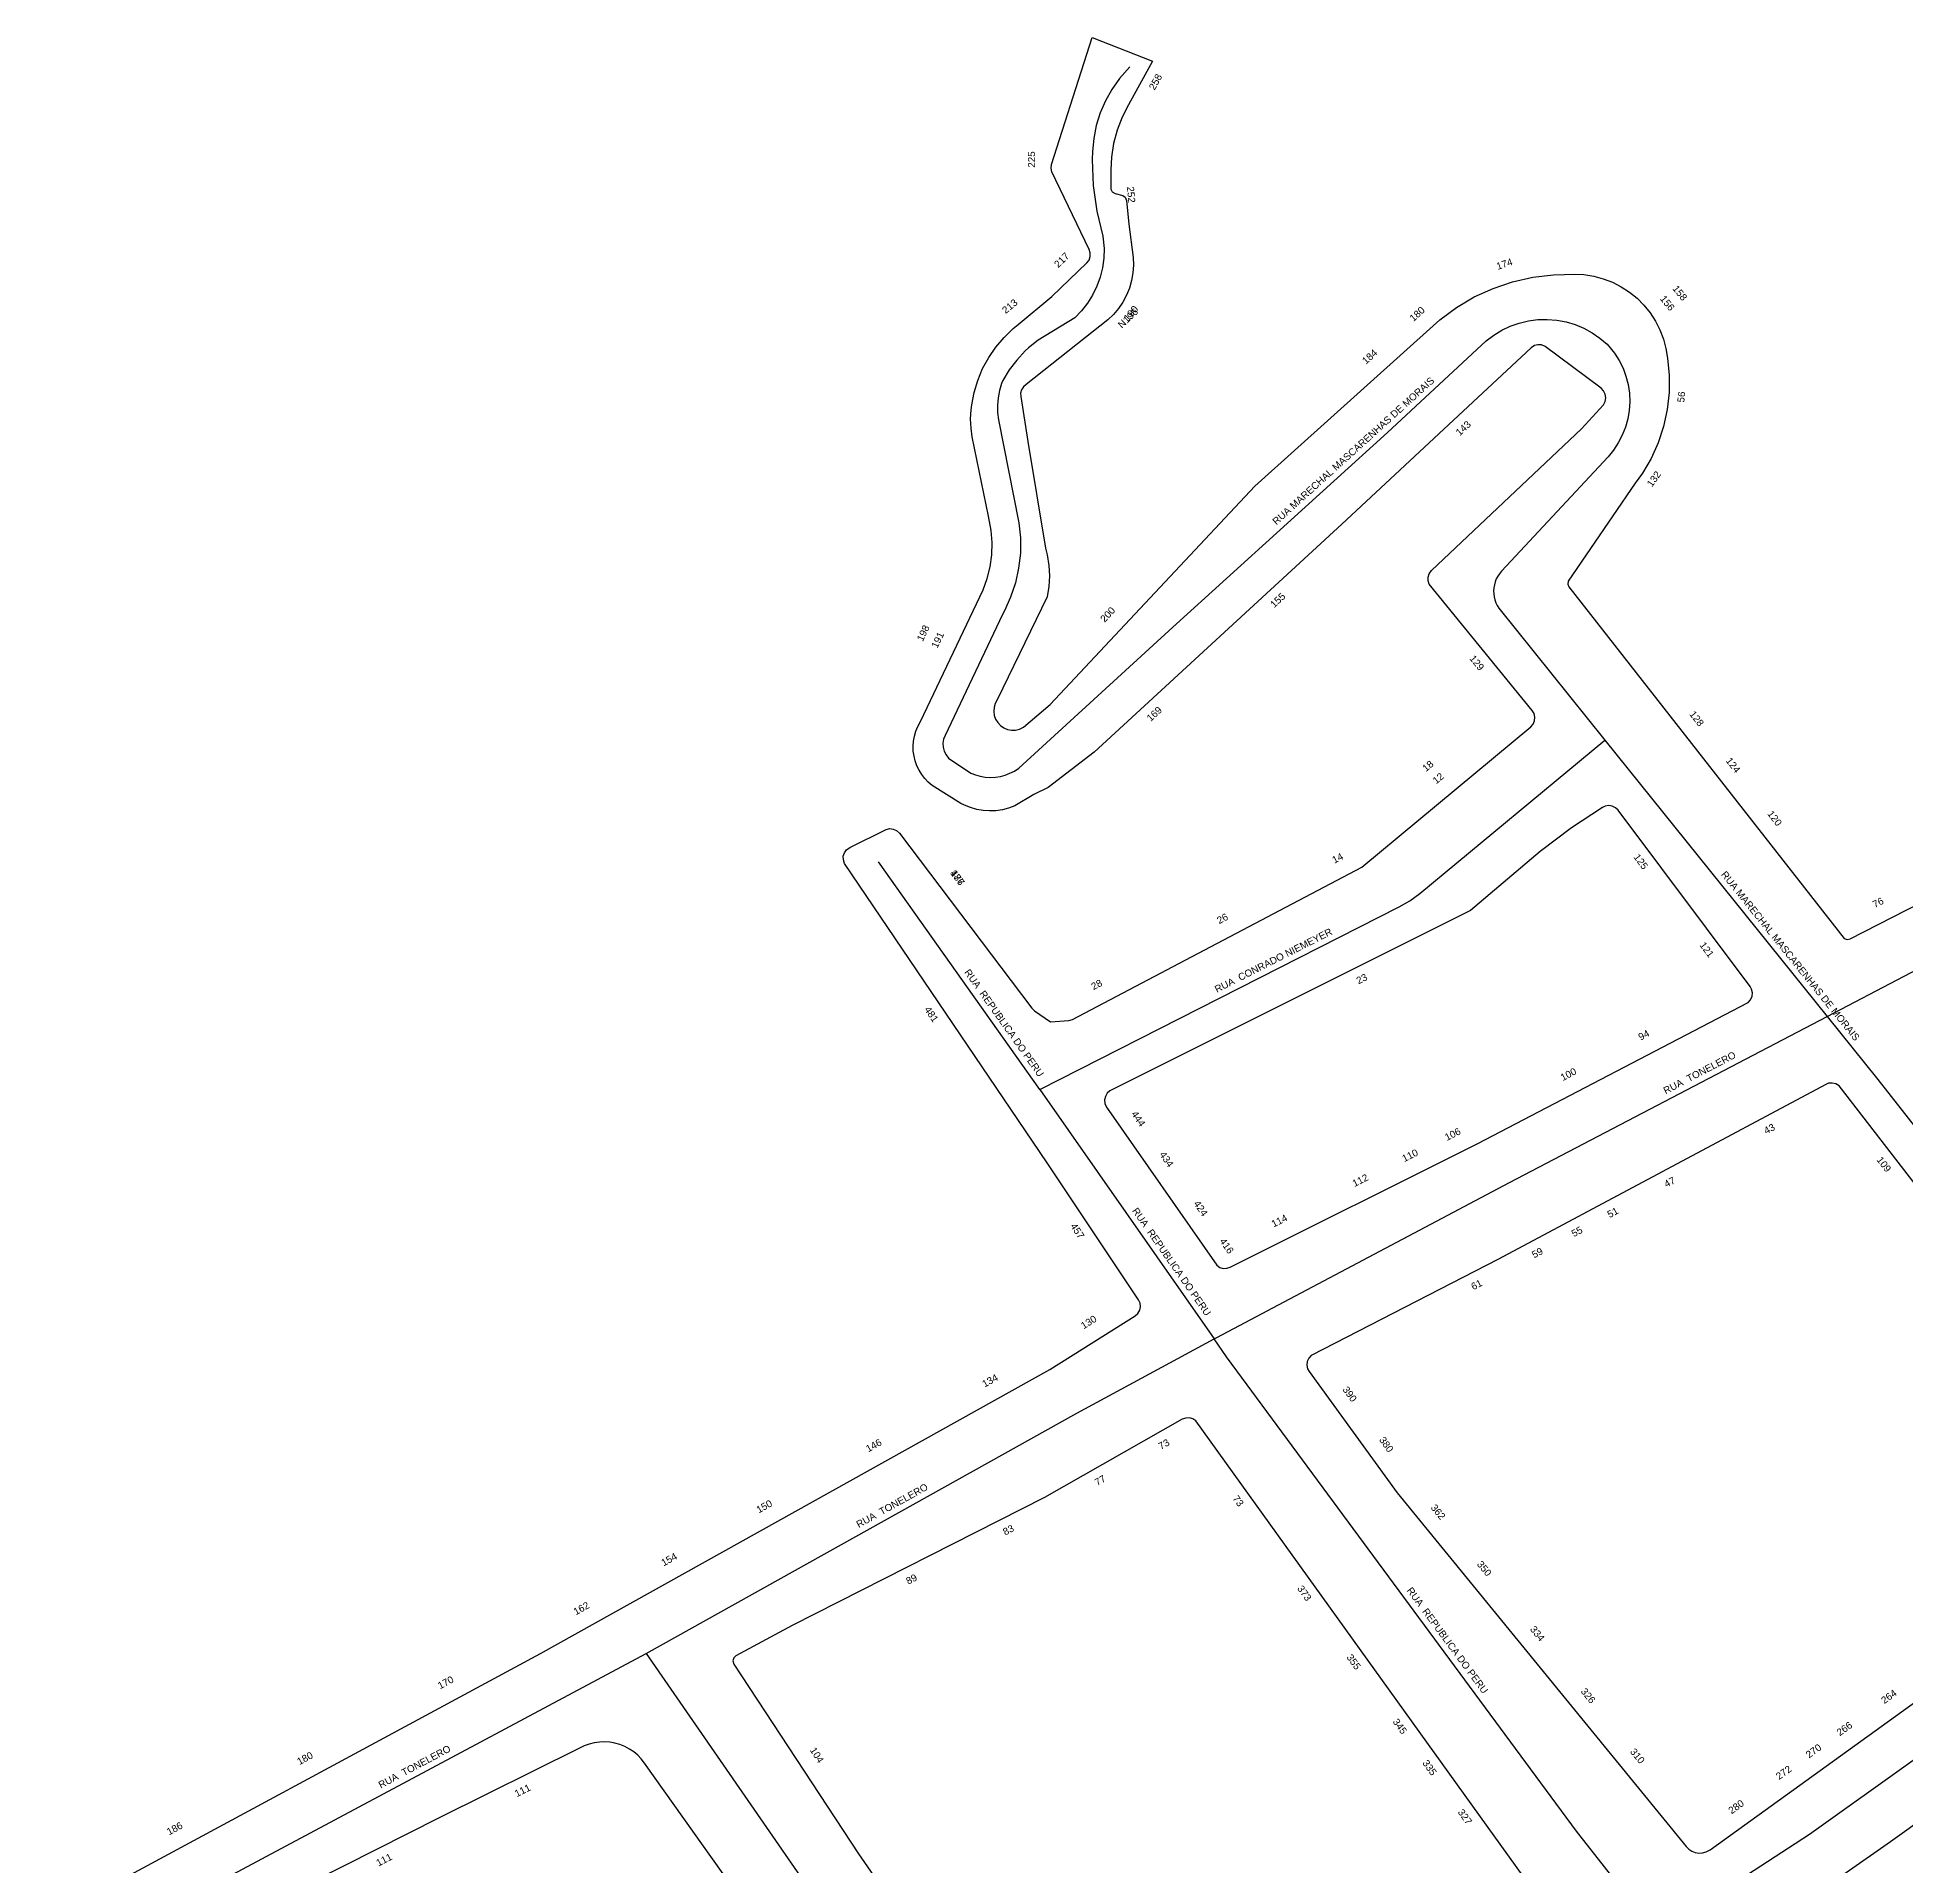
# Model space of a CAD drawing. Header units: millimetres. Extents: x 617751 to 636088, y 68402 to 77988.
# Drawn here: x 629653.4 to 629972.8, y 71850 to 72162.7 of the extents above; entities that cross this region are included whole.
import ezdxf

# ---------------------------------------------------------------- set-up
doc = ezdxf.new("R2010")
doc.units = ezdxf.units.MM
doc.header["$LTSCALE"] = 3
doc.header["$MEASUREMENT"] = 0
for name, color, linetype in [('ALINHAMENTO PREDIAL', 120, 'Continuous'), ('NOME LOGRADOURO', 252, 'Continuous'), ('NUMERAÇÃO', 7, 'Continuous')]:
    doc.layers.add(name, color=color, linetype=linetype)
doc.styles.get("Standard").update_dxf_attribs({"font": 'arial.ttf'})

msp = doc.modelspace()

# ---------------------------------------------------------------- linework, layer by layer
at = {"layer": 'ALINHAMENTO PREDIAL'}
for points in [[(629653.35, 71840.06), (629739.32, 71886.41), (629826.38, 71934.94), (629840.96, 71944.11), (629841.42, 71944.54), (629841.73, 71945.08), (629841.85, 71945.69), (629841.78, 71946.32), (629841.52, 71946.88), (629825.9, 71970.31), (629791.29, 72021.48), (629791.09, 72022.07), (629791.08, 72022.69), (629791.26, 72023.29), (629791.62, 72023.8), (629792.17, 72024.21), (629798.39, 72027.29), (629799, 72027.41), (629799.62, 72027.34), (629800.19, 72027.08), (629800.68, 72026.62), (629823.29, 71996.7), (629823.76, 71996.26), (629826.5, 71994.39), (629829.62, 71994.6), (629830.22, 71994.8), (629879.67, 72020.81), (629908.54, 72044.8), (629908.96, 72045.27), (629909.2, 72045.85), (629909.26, 72046.47), (629909.12, 72047.08), (629908.81, 72047.61), (629891.2, 72069.18), (629891, 72069.77), (629891, 72070.4), (629891.19, 72070.99), (629891.6, 72071.55), (629917.22, 72095.77), (629920.99, 72099.88), (629921.28, 72100.44), (629921.38, 72101.06), (629921.29, 72101.67), (629921.01, 72102.23), (629920.58, 72102.68), (629910.99, 72109.85), (629910.41, 72110.09), (629909.79, 72110.13), (629909.18, 72109.98), (629908.61, 72109.6), (629876.27, 72079.48), (629833.92, 72040.47), (629826.09, 72034.45), (629823.62, 72033.25), (629820.36, 72031.29), (629819.32, 72030.91), (629818.26, 72030.64), (629817.16, 72030.48), (629816.06, 72030.44), (629814.96, 72030.51), (629813.88, 72030.7), (629812.82, 72031), (629811.79, 72031.4), (629811.15, 72031.73), (629806.25, 72034.81), (629805.59, 72035.36), (629805, 72035.99), (629804.47, 72036.67), (629804.02, 72037.4), (629803.65, 72038.17), (629803.36, 72038.98), (629803.16, 72039.82), (629803.04, 72040.67), (629803.02, 72041.53), (629803.08, 72042.38), (629803.24, 72043.23), (629803.48, 72044.05), (629803.8, 72044.85), (629804.26, 72045.71), (629814.98, 72068.21), (629815.68, 72070.17), (629816.17, 72072.18), (629816.44, 72074.24), (629816.5, 72076.32), (629816.35, 72078.39), (629815.88, 72080.81), (629813.12, 72094.36), (629812.9, 72095.89), (629812.83, 72097.44), (629812.93, 72098.99), (629813.06, 72099.83), (629813.45, 72101.96), (629814.07, 72104.04), (629814.89, 72106.04), (629815.92, 72107.95), (629817.15, 72109.74), (629818.55, 72111.39), (629820.12, 72112.88), (629820.97, 72113.57), (629826.73, 72118.35), (629832.69, 72124.11), (629833.07, 72124.61), (629833.27, 72125.21), (629833.28, 72125.83), (629833.1, 72126.42), (629826.71, 72139.67), (629826.59, 72140.29), (629826.68, 72140.96), (629833.62, 72162.67), (629843.92, 72158.61), (629839.8, 72151.15), (629838.73, 72149.04), (629837.88, 72146.82), (629837.27, 72144.53), (629836.91, 72142.19), (629836.79, 72140.02), (629836.81, 72136.73), (629837.05, 72136.27), (629837.56, 72135.97), (629838.82, 72135.66), (629839.25, 72135.36), (629839.49, 72134.81), (629839.87, 72130.75), (629840.63, 72125.05), (629840.67, 72123.73), (629840.58, 72122.4), (629840.34, 72121.1), (629839.97, 72119.82), (629839.47, 72118.59), (629838.85, 72117.42), (629838.1, 72116.32), (629837.25, 72115.31), (629836.29, 72114.39), (629832.45, 72111.34), (629822.31, 72103.33), (629821.85, 72102.95), (629821.53, 72102.44), (629821.38, 72101.87), (629821.42, 72101.27), (629822.62, 72093.58), (629825.65, 72075.37), (629825.94, 72074.2), (629826.22, 72072.42), (629826.31, 72070.63), (629826.21, 72068.83), (629825.93, 72067.06), (629817.38, 72049.41), (629817.05, 72048.81), (629816.85, 72048.15), (629816.79, 72047.46), (629816.88, 72046.78), (629817.1, 72046.13), (629817.46, 72045.54), (629817.93, 72045.04), (629818.5, 72044.64), (629819.13, 72044.38), (629819.81, 72044.25), (629820.5, 72044.26), (629821.17, 72044.42), (629821.88, 72044.77), (629826.43, 72048.64), (629861.4, 72085.94), (629893.03, 72114.38), (629895.86, 72116.49), (629898.9, 72118.29), (629902.11, 72119.76), (629905.46, 72120.88), (629908.91, 72121.66), (629912.42, 72122.06), (629914.3, 72122.13), (629915.98, 72122.22), (629917.65, 72122.12), (629919.31, 72121.86), (629920.93, 72121.42), (629922.5, 72120.82), (629924, 72120.05), (629925.4, 72119.13), (629926.71, 72118.08), (629927.89, 72116.89), (629928.95, 72115.58), (629929.86, 72114.17), (629930.62, 72112.67), (629931.22, 72111.1), (629931.65, 72109.48), (629931.91, 72107.83), (629932.2, 72104.91), (629932.19, 72101.97), (629931.87, 72099.05), (629931.25, 72096.18), (629930.33, 72093.39), (629929.12, 72090.71), (629927.65, 72088.18), (629926.41, 72086.44), (629914.94, 72069.72), (629914.88, 72069.21), (629915.08, 72068.73), (629962.13, 72008.63), (629962.62, 72008.47), (629963.13, 72008.58), (630042.72, 72049.32)], [(629653.35, 71840.06), (629739.32, 71886.41), (629826.38, 71934.94), (629840.96, 71944.11), (629841.42, 71944.54), (629841.73, 71945.08), (629841.85, 71945.69), (629841.78, 71946.32), (629841.52, 71946.88), (629825.9, 71970.31), (629791.29, 72021.48), (629791.09, 72022.07), (629791.08, 72022.69), (629791.26, 72023.29), (629791.62, 72023.8), (629792.17, 72024.21), (629798.39, 72027.29), (629799, 72027.41), (629799.62, 72027.34), (629800.19, 72027.08), (629800.68, 72026.62), (629823.29, 71996.7), (629823.76, 71996.26), (629826.5, 71994.39), (629829.62, 71994.6), (629830.22, 71994.8), (629879.67, 72020.81), (629908.54, 72044.8), (629908.96, 72045.27), (629909.2, 72045.85), (629909.26, 72046.47), (629909.12, 72047.08), (629908.81, 72047.61), (629891.2, 72069.18), (629891, 72069.77), (629891, 72070.4), (629891.19, 72070.99), (629891.6, 72071.55), (629917.22, 72095.77), (629920.99, 72099.88), (629921.28, 72100.44), (629921.38, 72101.06), (629921.29, 72101.67), (629921.01, 72102.23), (629920.58, 72102.68), (629910.99, 72109.85), (629910.41, 72110.09), (629909.79, 72110.13), (629909.18, 72109.98), (629908.61, 72109.6), (629876.27, 72079.48), (629833.92, 72040.47), (629826.09, 72034.45), (629823.62, 72033.25), (629820.36, 72031.29), (629819.32, 72030.91), (629818.26, 72030.64), (629817.16, 72030.48), (629816.06, 72030.44), (629814.96, 72030.51), (629813.88, 72030.7), (629812.82, 72031), (629811.79, 72031.4), (629811.15, 72031.73), (629806.25, 72034.81), (629805.59, 72035.36), (629805, 72035.99), (629804.47, 72036.67), (629804.02, 72037.4), (629803.65, 72038.17), (629803.36, 72038.98), (629803.16, 72039.82), (629803.04, 72040.67), (629803.02, 72041.53), (629803.08, 72042.38), (629803.24, 72043.23), (629803.48, 72044.05), (629803.8, 72044.85), (629804.26, 72045.71), (629814.98, 72068.21), (629815.68, 72070.17), (629816.17, 72072.18), (629816.44, 72074.24), (629816.5, 72076.32), (629816.35, 72078.39), (629815.88, 72080.81), (629813.12, 72094.36), (629812.9, 72095.89), (629812.83, 72097.44), (629812.93, 72098.99), (629813.06, 72099.83), (629813.45, 72101.96), (629814.07, 72104.04), (629814.89, 72106.04), (629815.92, 72107.95), (629817.15, 72109.74), (629818.55, 72111.39), (629820.12, 72112.88), (629820.97, 72113.57), (629826.73, 72118.35), (629832.69, 72124.11), (629833.07, 72124.61), (629833.27, 72125.21), (629833.28, 72125.83), (629833.1, 72126.42), (629826.71, 72139.67), (629826.59, 72140.29), (629826.68, 72140.96), (629833.62, 72162.67), (629843.92, 72158.61), (629839.8, 72151.15), (629838.73, 72149.04), (629837.88, 72146.82), (629837.27, 72144.53), (629836.91, 72142.19), (629836.79, 72140.02), (629836.81, 72136.73), (629837.05, 72136.27), (629837.56, 72135.97), (629838.82, 72135.66), (629839.25, 72135.36), (629839.49, 72134.81), (629839.87, 72130.75), (629840.63, 72125.05), (629840.67, 72123.73), (629840.58, 72122.4), (629840.34, 72121.1), (629839.97, 72119.82), (629839.47, 72118.59), (629838.85, 72117.42), (629838.1, 72116.32), (629837.25, 72115.31), (629836.29, 72114.39), (629832.45, 72111.34), (629822.31, 72103.33), (629821.85, 72102.95), (629821.53, 72102.44), (629821.38, 72101.87), (629821.42, 72101.27), (629822.62, 72093.58), (629825.65, 72075.37), (629825.94, 72074.2), (629826.22, 72072.42), (629826.31, 72070.63), (629826.21, 72068.83), (629825.93, 72067.06), (629817.38, 72049.41), (629817.05, 72048.81), (629816.85, 72048.15), (629816.79, 72047.46), (629816.88, 72046.78), (629817.1, 72046.13), (629817.46, 72045.54), (629817.93, 72045.04), (629818.5, 72044.64), (629819.13, 72044.38), (629819.81, 72044.25), (629820.5, 72044.26), (629821.17, 72044.42), (629821.88, 72044.77), (629826.43, 72048.64), (629861.4, 72085.94), (629893.03, 72114.38), (629895.86, 72116.49), (629898.9, 72118.29), (629902.11, 72119.76), (629905.46, 72120.88), (629908.91, 72121.66), (629912.42, 72122.06), (629914.3, 72122.13), (629915.98, 72122.22), (629917.65, 72122.12), (629919.31, 72121.86), (629920.93, 72121.42), (629922.5, 72120.82), (629924, 72120.05), (629925.4, 72119.13), (629926.71, 72118.08), (629927.89, 72116.89), (629928.95, 72115.58), (629929.86, 72114.17), (629930.62, 72112.67), (629931.22, 72111.1), (629931.65, 72109.48), (629931.91, 72107.83), (629932.2, 72104.91), (629932.19, 72101.97), (629931.87, 72099.05), (629931.25, 72096.18), (629930.33, 72093.39), (629929.12, 72090.71), (629927.65, 72088.18), (629926.41, 72086.44), (629914.94, 72069.72), (629914.88, 72069.21), (629915.08, 72068.73), (629962.13, 72008.63), (629962.62, 72008.47), (629963.13, 72008.58), (630042.72, 72049.32)], [(629836.08, 71979.78), (629854.9, 71952.77), (629855.41, 71952.41), (629856.01, 71952.24), (629856.64, 71952.26), (629857.16, 71952.43), (629899.39, 71973.54), (629945.71, 71997.7), (629946.12, 71998.17), (629946.37, 71998.75), (629946.43, 71999.37), (629946.3, 71999.98), (629946.04, 72000.45), (629923.5, 72030.55), (629923.06, 72030.98), (629922.49, 72031.26), (629921.88, 72031.35), (629921.26, 72031.24), (629920.81, 72031.02), (629915.53, 72027.57), (629910.19, 72023.48), (629898.25, 72013.45), (629836.64, 71982.61), (629836.17, 71982.19), (629835.86, 71981.65), (629835.72, 71981.04), (629835.78, 71980.42), (629836.08, 71979.78)], [(630016.84, 71911.46), (629961.23, 71983.46), (629960.69, 71983.79), (629960.08, 71983.93), (629959.46, 71983.88), (629958.99, 71983.7), (629903.03, 71953.8), (629871.04, 71937.36), (629870.62, 71936.89), (629870.37, 71936.32), (629870.3, 71935.7), (629870.43, 71935.08), (629870.68, 71934.63)], [(629870.68, 71934.63), (629885.73, 71913.89), (629935.11, 71853.41), (629935.56, 71852.97), (629936.09, 71852.63), (629936.67, 71852.41), (629937.29, 71852.31), (629937.92, 71852.35), (629938.52, 71852.51), (629939.19, 71852.87), (630016.43, 71908.61)], [(629912.48, 71841.04), (629851.34, 71926.19), (629850.82, 71926.54), (629850.21, 71926.7), (629849.59, 71926.67), (629849.01, 71926.45), (629825.43, 71913.08), (629782.34, 71891.18), (629772.72, 71886.02), (629772.35, 71885.66), (629772.2, 71885.17), (629772.36, 71884.59)], [(630032.4, 71817.07), (630048.92, 71867.65), (630049.11, 71868.36), (630049.22, 71869.08), (630049.26, 71869.81), (630049.23, 71870.54), (630049.11, 71871.27), (630048.92, 71871.98), (630048.66, 71872.66), (630048.33, 71873.31), (630047.7, 71874.23), (630029.72, 71896.29), (630029.21, 71896.4), (630028.68, 71896.21), (629970.03, 71854.22), (629947.29, 71838.33)], [(629772.36, 71884.59), (629793.65, 71852.19), (629823.35, 71809.34)], [(629820.4, 71778.6), (629757.11, 71867.68), (629756.56, 71868.39), (629755.94, 71869.03), (629755.26, 71869.6), (629754.52, 71870.09), (629753.73, 71870.51), (629752.91, 71870.84), (629752.05, 71871.09), (629751.17, 71871.24), (629750.28, 71871.3), (629749.39, 71871.27), (629748.51, 71871.14), (629747.65, 71870.93), (629746.81, 71870.62), (629746.01, 71870.23), (629722.11, 71858.39), (629700.35, 71847.36)]]:
    msp.add_lwpolyline(points, dxfattribs=at)
at = {"layer": 'NOME LOGRADOURO'}
for points in [[(629840.06, 72157.63), (629838.26, 72155.62), (629836.96, 72153.78), (629835.86, 72151.82), (629834.98, 72149.75), (629834.31, 72147.6), (629833.87, 72145.4), (629833.67, 72143.16), (629833.62, 72141.8), (629833.77, 72137.37), (629834.38, 72132.98), (629835.44, 72128.68), (629835.63, 72126.56), (629835.57, 72124.91), (629835.35, 72123.27), (629834.96, 72121.67), (629834.4, 72120.12), (629833.68, 72118.63), (629832.81, 72117.23), (629831.79, 72115.92), (629830.65, 72114.73), (629824.37, 72110.92), (629822.71, 72109.58), (629822.14, 72109.06), (629820.71, 72107.52), (629819.44, 72105.84), (629818.35, 72104.04), (629818.13, 72103.5), (629817.77, 72102.29), (629817.53, 72101.05), (629817.42, 72099.79), (629817.44, 72098.53), (629817.6, 72097.28), (629821.09, 72079.69), (629821.34, 72077.11), (629821.33, 72074.53), (629821.04, 72071.96), (629820.48, 72069.43), (629819.67, 72066.97), (629818.6, 72064.62), (629818.29, 72064.04), (629808.48, 72043.35), (629808.22, 72042.7), (629808.11, 72042.02), (629808.15, 72041.32), (629808.33, 72040.65), (629808.64, 72040.03), (629809.08, 72039.48), (629812.85, 72036.9), (629813.66, 72036.59), (629814.49, 72036.36), (629815.34, 72036.22), (629816.2, 72036.17), (629817.07, 72036.21), (629817.92, 72036.34), (629818.76, 72036.56), (629819.56, 72036.87), (629820.34, 72037.26), (629821.06, 72037.73), (629847.4, 72061.87), (629884.1, 72095.15), (629900.93, 72110.79), (629902.22, 72111.77), (629903.6, 72112.62), (629905.06, 72113.31), (629906.59, 72113.84), (629908.16, 72114.22), (629909.76, 72114.43), (629911.38, 72114.46), (629912.99, 72114.33), (629914.58, 72114.03), (629916.13, 72113.57), (629917.62, 72112.95), (629919.04, 72112.17), (629920.37, 72111.25), (629921.6, 72110.2), (629922.87, 72108.7), (629923.66, 72107.45), (629924.32, 72106.13), (629924.83, 72104.75), (629925.2, 72103.31), (629925.41, 72101.85), (629925.48, 72100.38), (629925.38, 72098.9), (629925.14, 72097.44), (629924.74, 72096.02), (629924.19, 72094.65), (629923.51, 72093.34), (629922.69, 72092.11), (629921.76, 72090.98), (629903.54, 72071.4), (629903.21, 72070.99), (629902.92, 72070.56), (629902.67, 72070.1), (629902.48, 72069.61), (629902.33, 72069.11), (629902.24, 72068.59), (629902.21, 72068.07), (629902.23, 72067.55), (629902.3, 72067.03), (629902.43, 72066.52), (629902.61, 72066.03), (629902.84, 72065.56), (629903.11, 72065.12), (629921.23, 72042.55)], [(629959.2, 71995.31), (630001.1, 72017.24), (630051.76, 72044.46), (630066, 72051.76)], [(629824.65, 71982.84), (629886.08, 72014.05), (629887.9, 72015.09), (629889.59, 72016.32), (629921.23, 72042.55)], [(629921.23, 72042.55), (629959.2, 71995.31)], [(629824.65, 71982.84), (629797.1, 72021.72)], [(629854.44, 71940.2), (629854.89, 71940.45), (629904.94, 71966.9), (629959.2, 71995.31)], [(629959.2, 71995.31), (629967.88, 71984.51), (630006.41, 71935.39), (630028.64, 71907.27)], [(629824.65, 71982.84), (629854.44, 71940.2)], [(629757.41, 71886.44), (629831, 71927.52), (629854.44, 71940.2)], [(629930.09, 71838.57), (629916.39, 71856.05), (629856.58, 71937.15), (629854.44, 71940.2)], [(629930.09, 71838.57), (629956.21, 71855.52), (630028.64, 71907.27)], [(629667.61, 71838.44), (629757.41, 71886.44)], [(629757.41, 71886.44), (629821.12, 71794.22), (629834.33, 71774.33)]]:
    msp.add_lwpolyline(points, dxfattribs=at)

# ---------------------------------------------------------------- texts
for s, rotation, p in [('RUA MARECHAL MASCARENHAS DE MORAIS', 42.2021, (629865.08, 72079.25)), ('RUA MARECHAL MASCARENHAS DE MORAIS', 308.7912, (629941, 72019.55)), ('RUA  CONRADO NIEMEYER', 26.9332, (629854.92, 71999.33)), ('RUA  REPUBLICA DO PERU', 305.3149, (629811.69, 72002.86)), ('RUA  TONELERO', 27.6361, (629931.61, 71981.99)), ('RUA  REPUBLICA DO PERU', 304.9397, (629840.37, 71962.09)), ('RUA  TONELERO', 29.1715, (629793.72, 71907.85)), ('RUA  REPUBLICA DO PERU', 306.4082, (629887.29, 71897.19)), ('RUA  TONELERO', 28.1227, (629712.04, 71863.32))]:
    msp.add_text(s, height=1.2, rotation=rotation, dxfattribs=at).set_placement(p)
at = {"layer": 'NUMERAÇÃO'}
for s, rotation, p in [('258', 61.12, (629844.27, 72153.55)), ('225', 90, (629823.84, 72140.39)), ('252', 275.1604, (629839.54, 72137.13)), ('217', 44.0447, (629827.8, 72123.2)), ('174', 18.4955, (629902.92, 72122.92)), ('156', 308.9522, (629930.56, 72117.96)), ('158', 308.9522, (629932.7, 72119.69)), ('213', 39.0895, (629818.81, 72115.36)), ('N196', 43.8033, (629838.68, 72112.86)), ('190', 49.9409, (629839.78, 72114.04)), ('180', 41.9815, (629888.5, 72114)), ('184', 41.9815, (629880.39, 72106.71)), ('56', 83.7884, (629934.77, 72100.21)), ('143', 42.9862, (629896.41, 72094.47)), ('132', 54.5523, (629929.27, 72085.71)), ('155', 42.6768, (629864.7, 72065.08)), ('200', 46.8837, (629835.74, 72062.59)), ('198', 64.5575, (629804.66, 72059.32)), ('191', 64.5575, (629807.14, 72058.14)), ('129', 309.2931, (629898, 72056.47)), ('169', 42.6768, (629843.6, 72045.64)), ('128', 307.9835, (629935.59, 72046.96)), ('18', 39.7456, (629890.64, 72037.07)), ('124', 307.9835, (629941.81, 72039)), ('12', 39.7456, (629892.4, 72034.96)), ('120', 307.9835, (629948.91, 72029.92)), ('14', 27.7158, (629875, 72021.41)), ('125', 306.8003, (629926.06, 72022.54)), ('177', 307.0508, (629809.27, 72019.81)), ('486', 307.0508, (629809.27, 72019.81)), ('26', 27.7158, (629855.32, 72011.08)), ('76', 27.1204, (629967.35, 72013.82)), ('121', 306.8003, (629937.33, 72007.49)), ('28', 27.7158, (629833.82, 71999.79)), ('23', 26.5972, (629879.11, 72000.79)), ('481', 304.0541, (629804.86, 71996.5)), ('94', 27.5135, (629927.32, 71991.17)), ('100', 27.5135, (629914.03, 71984.25)), ('444', 304.7474, (629840.22, 71978.64)), ('106', 26.5731, (629894.22, 71974.02)), ('43', 28.1303, (629948.79, 71975.13)), ('434', 304.7474, (629845.04, 71971.7)), ('110', 26.5731, (629886.94, 71970.39)), ('109', 307.6304, (629967.59, 71970.78)), ('112', 26.5731, (629878.43, 71966.13)), ('47', 28.1303, (629931.74, 71966.02)), ('424', 304.7474, (629850.87, 71963.31)), ('51', 28.1303, (629922.03, 71960.83)), ('457', 303.6615, (629829.81, 71959.49)), ('114', 26.5731, (629864.6, 71959.22)), ('55', 28.1303, (629915.91, 71957.56)), ('416', 304.7474, (629855.31, 71956.9)), ('59', 28.1303, (629909.14, 71953.94)), ('61', 27.1554, (629898.74, 71948.5)), ('130', 32.2068, (629832.14, 71941.81)), ('134', 29.1514, (629815.22, 71931.86)), ('390', 305.9391, (629876.32, 71931.54)), ('380', 305.9391, (629882.57, 71922.93)), ('146', 29.1514, (629795.34, 71920.78)), ('73', 29.5685, (629845.35, 71921.21)), ('77', 29.5685, (629834.46, 71915.03)), ('150', 29.1514, (629776.63, 71910.35)), ('73', 305.6262, (629857.54, 71912.91)), ('362', 309.2048, (629891.38, 71911.32)), ('83', 26.9551, (629818.73, 71906.58)), ('154', 29.1514, (629760.38, 71901.29)), ('350', 309.2048, (629899.27, 71901.65)), ('89', 26.9551, (629802.17, 71898.17)), ('373', 305.6262, (629868.58, 71897.52)), ('162', 29.1514, (629745.38, 71892.93)), ('334', 309.2048, (629908.35, 71890.53)), ('355', 305.6262, (629877.01, 71885.77)), ('170', 28.3453, (629722.17, 71880.28)), ('326', 309.2048, (629917.02, 71879.91)), ('264', 35.8341, (629968.97, 71877.75)), ('345', 305.6262, (629884.9, 71874.76)), ('266', 35.8341, (629961.37, 71872.26)), ('180', 28.3453, (629698.13, 71867.32)), ('104', 303.2801, (629785.31, 71869.9)), ('310', 309.2048, (629925.44, 71869.61)), ('270', 35.8341, (629956.1, 71868.46)), ('335', 305.6262, (629889.98, 71867.69)), ('272', 35.8341, (629950.99, 71864.77)), ('111', 26.3671, (629735.28, 71861.84)), ('327', 305.6262, (629896.01, 71859.29)), ('280', 35.8341, (629942.87, 71858.91)), ('186', 28.3453, (629675.86, 71855.32)), ('111', 26.8731, (629711.62, 71849.99))]:
    msp.add_text(s, height=1.2, rotation=rotation, dxfattribs=at).set_placement(p)

doc.saveas('drawing.dxf')
